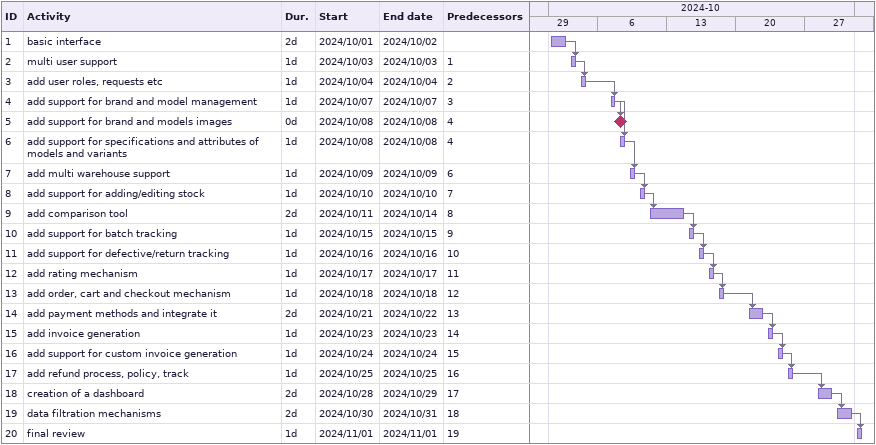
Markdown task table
| ID | Task | Duration | Start | Finish | Predecessors |
|---|---|---|---|---|---|
| 1 | basic interface | 2d | 2024-10-01 | 2024-10-02 |  |
| 2 | multi user support | 1d | 2024-10-03 | 2024-10-03 | 1 |
| 3 | add user roles, requests etc | 1d | 2024-10-04 | 2024-10-04 | 2 |
| 4 | add support for brand and model management | 1d | 2024-10-07 | 2024-10-07 | 3 |
| 5 | add support for brand and models images | 0d | 2024-10-08 | 2024-10-08 | 4 |
| 6 | add support for specifications and attributes of models and variants | 1d | 2024-10-08 | 2024-10-08 | 4 |
| 7 | add multi warehouse support | 1d | 2024-10-09 | 2024-10-09 | 6 |
| 8 | add support for adding/editing stock | 1d | 2024-10-10 | 2024-10-10 | 7 |
| 9 | add comparison tool | 2d | 2024-10-11 | 2024-10-14 | 8 |
| 10 | add support for batch tracking | 1d | 2024-10-15 | 2024-10-15 | 9 |
| 11 | add support for defective/return tracking | 1d | 2024-10-16 | 2024-10-16 | 10 |
| 12 | add rating mechanism | 1d | 2024-10-17 | 2024-10-17 | 11 |
| 13 | add order, cart and checkout mechanism | 1d | 2024-10-18 | 2024-10-18 | 12 |
| 14 | add payment methods and integrate it | 2d | 2024-10-21 | 2024-10-22 | 13 |
| 15 | add invoice generation | 1d | 2024-10-23 | 2024-10-23 | 14 |
| 16 | add support for custom invoice generation | 1d | 2024-10-24 | 2024-10-24 | 15 |
| 17 | add refund process, policy, track | 1d | 2024-10-25 | 2024-10-25 | 16 |
| 18 | creation of a dashboard | 2d | 2024-10-28 | 2024-10-29 | 17 |
| 19 | data filtration mechanisms | 2d | 2024-10-30 | 2024-10-31 | 18 |
| 20 | final review | 1d | 2024-11-01 | 2024-11-01 | 19 |
